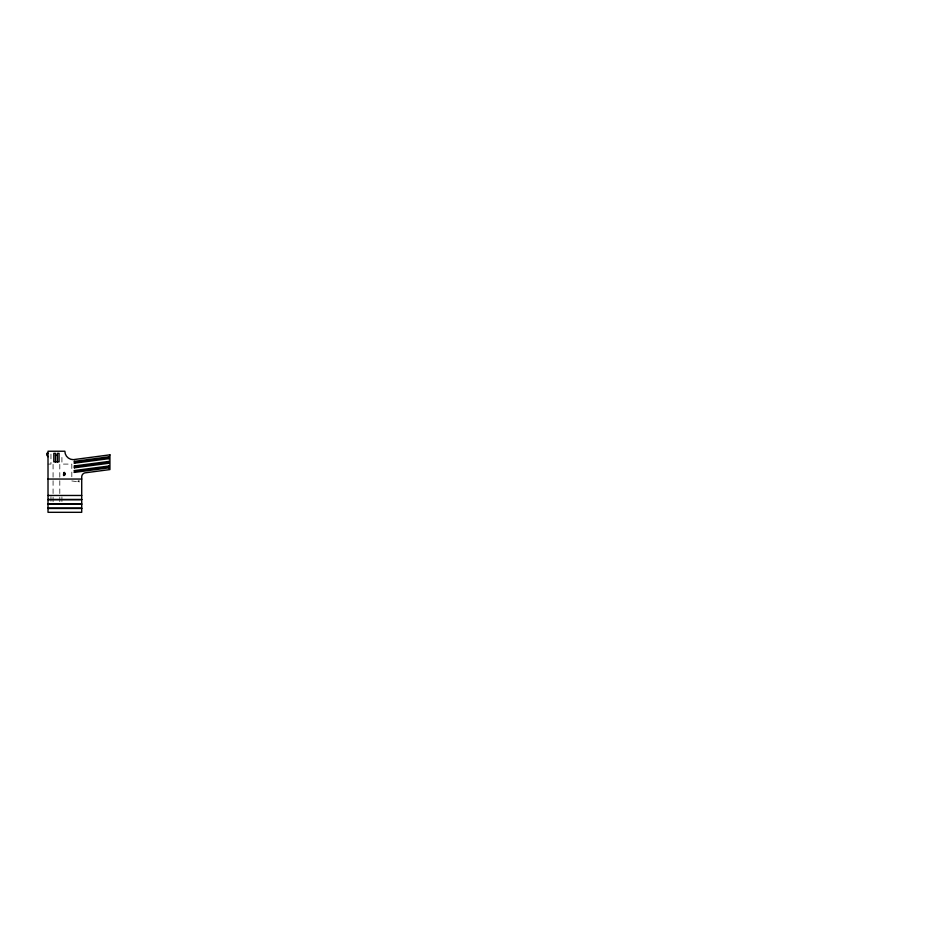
<?xml version="1.0" encoding="UTF-8"?>
<svg xmlns="http://www.w3.org/2000/svg" width="935" height="935" viewBox="0 0 935 935"><rect width="100%" height="100%" fill="white"/><g stroke="black" fill="none" stroke-linecap="round" stroke-linejoin="round"><path stroke-width="0.7" stroke-dasharray="4.67 3.51" d="M77.991 481.759L78.224 480.73L79.382 480.882M48.012 464.087L50.958 464.087L50.958 454.094M78.108 481.665L79.545 481.864M71.82 480.952L79.569 481.969M71.82 476.733L71.82 464.087L61.92 464.087L61.92 454.094M61.92 496.871L61.92 502.481M59.805 464.356L59.805 502.27M53.073 464.356L53.073 502.27M50.958 496.625L50.958 502.481"/><path stroke-width="1.4" d="M74.332 472.409L74.344 470.574L108.881 466.027L108.881 467.862L74.332 472.409L75.384 471.357L107.829 467.079L108.881 466.027M74.344 463.199L75.384 462.147L107.829 457.869L108.881 456.818L108.881 458.653L74.344 463.199L74.344 461.364L108.881 456.818M74.344 467.804L75.384 466.752L107.829 462.474L108.881 461.423L108.881 463.257L74.344 467.804L74.344 465.969L108.881 461.423M63.65 473.297L64.386 472.993M64.912 474.957C64.176 466.986 62.107 480.719 65.134 473.297M48.012 453.335L46.75 453.335L46.75 455.029L48.012 456.712M55.492 455.345L57.386 455.345M48.012 479.047L81.719 479.047M48.012 495.468L81.719 495.468M48.012 499.465L81.719 499.465M48.012 499.676L81.719 499.676M48.012 503.895L81.719 503.895M48.012 504.257L81.719 504.257M48.012 508.102L81.719 508.102M48.012 508.465L81.719 508.465M107.829 457.869L108.881 458.653M107.829 462.474L108.881 463.257M107.829 467.079L108.881 467.862M74.344 461.364L75.384 462.147M74.344 465.969L75.384 466.752M74.344 470.574L75.384 471.357M57.386 461.867L57.386 453.335L59.069 453.335L59.069 461.867L53.809 461.867L53.809 453.335L55.492 453.335L55.492 461.867M109.933 454.831L73.292 459.658A8.427 8.427 0 0 1 64.866 451.231L48.012 451.231L48.012 512.31L81.719 512.31L81.719 476.943A4.207 4.207 0 0 1 84.84 472.876L109.933 469.569L109.933 454.831"/></g></svg>
